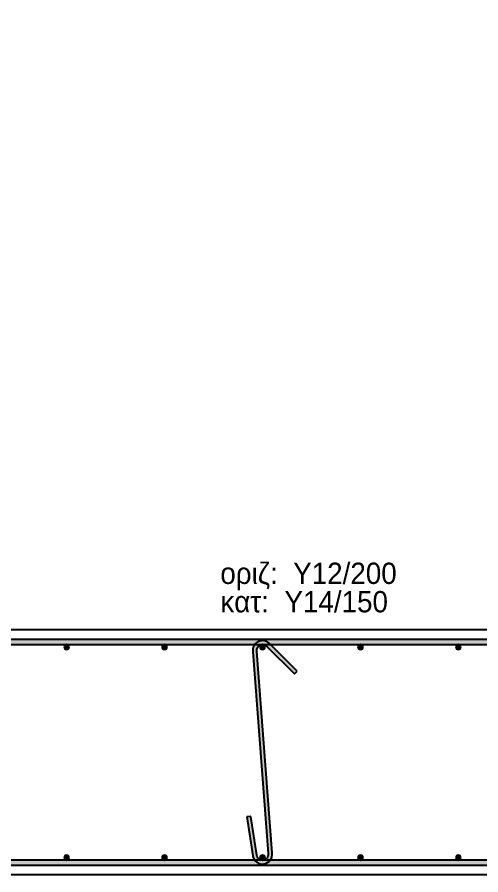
# Model space of a CAD drawing. Header units: millimetres. Extents: x -2171 to 1563, y -1758 to -1505.
# Drawn here: x -1768.04 to -1763.31, y -1614.44 to -1605.69 of the extents above; entities that cross this region are included whole.
import ezdxf

# ---------------------------------------------------------------- set-up
doc = ezdxf.new("R2010")
doc.units = ezdxf.units.MM
for name, color, linetype in [('Col_Det', 7, 'Continuous'), ('Col_Det_0', 7, 'Continuous'), ('Col_Det_Fill_0', 7, 'Continuous')]:
    doc.layers.add(name, color=color, linetype=linetype)
doc.styles.add('S1Arl22_b_934_161', font='arial.ttf', dxfattribs={"width": 0.933629, "height": 0.002175})

msp = doc.modelspace()

# ---------------------------------------------------------------- hatches: boundary and pattern name
at = {"layer": 'Col_Det_Fill_0'}
for color, points in [(252, [(-1758.6385, -1612.0899), (-1758.6385, -1612.0399), (-1772.4385, -1612.0399), (-1772.4385, -1612.0899)]), (252, [(-1765.6352, -1612.1647), (-1765.5956, -1612.1588, -0.723345), (-1765.4939, -1612.1075), (-1765.4656, -1612.0792, 0.723345)]), (133, [(-1767.5609, -1612.1149, 0.414214), (-1767.5359, -1612.1399, 0.414214), (-1767.5109, -1612.1149, 0.414214), (-1767.5359, -1612.0899, 0.414214)]), (133, [(-1766.5611, -1612.1149, 0.414214), (-1766.5361, -1612.1399, 0.414214), (-1766.5111, -1612.1149, 0.414214), (-1766.5361, -1612.0899, 0.414214)]), (252, [(-1765.477, -1614.221), (-1765.4374, -1614.2151), (-1765.5959, -1612.1481), (-1765.6348, -1612.1629)]), (133, [(-1765.5613, -1612.1149, 0.414214), (-1765.5363, -1612.1399, 0.414214), (-1765.5113, -1612.1149, 0.414214), (-1765.5363, -1612.0899, 0.414214)]), (252, [(-1765.4656, -1612.0792), (-1765.4939, -1612.1075), (-1765.211, -1612.3903), (-1765.1828, -1612.362)]), (133, [(-1764.5615, -1612.1149, 0.414214), (-1764.5365, -1612.1399, 0.414214), (-1764.5115, -1612.1149, 0.414214), (-1764.5365, -1612.0899, 0.414214)]), (133, [(-1763.5617, -1612.1149, 0.414214), (-1763.5367, -1612.1399, 0.414214), (-1763.5117, -1612.1149, 0.414214), (-1763.5367, -1612.0899, 0.414214)]), (252, [(-1765.6549, -1613.8432), (-1765.6945, -1613.8491), (-1765.6352, -1614.2447), (-1765.5956, -1614.2388)]), (133, [(-1767.5609, -1614.2649, 0.414214), (-1767.5359, -1614.2899, 0.414214), (-1767.5109, -1614.2649, 0.414214), (-1767.5359, -1614.2399, 0.414214)]), (133, [(-1766.5611, -1614.2649, 0.414214), (-1766.5361, -1614.2899, 0.414214), (-1766.5111, -1614.2649, 0.414214), (-1766.5361, -1614.2399, 0.414214)]), (252, [(-1765.5956, -1614.2388), (-1765.6352, -1614.2447, 1), (-1765.4374, -1614.2151), (-1765.477, -1614.221, -1)]), (133, [(-1765.5613, -1614.2649, 0.414214), (-1765.5363, -1614.2899, 0.414214), (-1765.5113, -1614.2649, 0.414214), (-1765.5363, -1614.2399, 0.414214)]), (133, [(-1764.5615, -1614.2649, 0.414214), (-1764.5365, -1614.2899, 0.414214), (-1764.5115, -1614.2649, 0.414214), (-1764.5365, -1614.2399, 0.414214)]), (133, [(-1763.5617, -1614.2649, 0.414214), (-1763.5367, -1614.2899, 0.414214), (-1763.5117, -1614.2649, 0.414214), (-1763.5367, -1614.2399, 0.414214)]), (252, [(-1772.2971, -1614.2899), (-1772.2971, -1614.3399), (-1758.8301, -1614.3399), (-1758.8301, -1614.2899)])]:
    msp.add_hatch(color=color, dxfattribs=at).paths.add_polyline_path(points)

# ---------------------------------------------------------------- linework, layer by layer
at = {"layer": 'Col_Det', "color": 7}
msp.add_lwpolyline([(-1770.0385, -1597.9399), (-1760.0385, -1597.9399), (-1760.0385, -1611.9399), (-1770.0385, -1611.9399)], close=True, dxfattribs=at)
at = {"layer": 'Col_Det_0', "color": 94}
msp.add_lwpolyline([(-1772.5385, -1596.6899), (-1758.5385, -1596.6899), (-1758.5385, -1614.4399), (-1772.5385, -1614.4399)], close=True, dxfattribs=at)
at = {"layer": 'Col_Det_0', "color": 7}
for points in [[(-1758.6385, -1612.0399), (-1772.4385, -1612.0399)], [(-1772.4385, -1612.0899), (-1758.6385, -1612.0899)], [(-1765.4374, -1614.2151), (-1765.5956, -1612.1588)], [(-1765.4939, -1612.1075), (-1765.211, -1612.3903)], [(-1765.1828, -1612.362), (-1765.4656, -1612.0792)], [(-1765.6352, -1612.1647), (-1765.477, -1614.221)], [(-1765.211, -1612.3903), (-1765.1828, -1612.362)], [(-1765.6549, -1613.8432), (-1765.6945, -1613.8491)], [(-1765.6945, -1613.8491), (-1765.6352, -1614.2447)], [(-1765.5956, -1614.2388), (-1765.6549, -1613.8432)], [(-1758.6635, -1614.2899), (-1772.2956, -1614.2899)], [(-1772.2888, -1614.3399), (-1758.6582, -1614.3399)]]:
    msp.add_lwpolyline(points, dxfattribs=at)
for points in [[(-1765.4656, -1612.0792, 0.723345), (-1765.6352, -1612.1647, 0.723345)], [(-1767.5359, -1612.0899, 0.414214), (-1767.5609, -1612.1149, 0.414214)], [(-1767.5609, -1612.1149, 0.414214), (-1767.5359, -1612.1399, 0.414214)], [(-1767.5109, -1612.1149, 0.414214), (-1767.5359, -1612.0899, 0.414214)], [(-1767.5359, -1612.1399, 0.414214), (-1767.5109, -1612.1149, 0.414214)], [(-1766.5361, -1612.0899, 0.414214), (-1766.5611, -1612.1149, 0.414214)], [(-1766.5611, -1612.1149, 0.414214), (-1766.5361, -1612.1399, 0.414214)], [(-1766.5111, -1612.1149, 0.414214), (-1766.5361, -1612.0899, 0.414214)], [(-1766.5361, -1612.1399, 0.414214), (-1766.5111, -1612.1149, 0.414214)], [(-1765.5956, -1612.1588, -0.723345), (-1765.4939, -1612.1075)], [(-1765.5363, -1612.0899, 0.414214), (-1765.5613, -1612.1149, 0.414214)], [(-1765.5613, -1612.1149, 0.414214), (-1765.5363, -1612.1399, 0.414214)], [(-1765.5113, -1612.1149, 0.414214), (-1765.5363, -1612.0899, 0.414214)], [(-1765.5363, -1612.1399, 0.414214), (-1765.5113, -1612.1149, 0.414214)], [(-1764.5365, -1612.0899, 0.414214), (-1764.5615, -1612.1149, 0.414214)], [(-1764.5615, -1612.1149, 0.414214), (-1764.5365, -1612.1399, 0.414214)], [(-1764.5115, -1612.1149, 0.414214), (-1764.5365, -1612.0899, 0.414214)], [(-1764.5365, -1612.1399, 0.414214), (-1764.5115, -1612.1149, 0.414214)], [(-1763.5367, -1612.0899, 0.414214), (-1763.5617, -1612.1149, 0.414214)], [(-1763.5617, -1612.1149, 0.414214), (-1763.5367, -1612.1399, 0.414214)], [(-1763.5117, -1612.1149, 0.414214), (-1763.5367, -1612.0899, 0.414214)], [(-1763.5367, -1612.1399, 0.414214), (-1763.5117, -1612.1149, 0.414214)], [(-1767.5359, -1614.2399, 0.414214), (-1767.5609, -1614.2649, 0.414214)], [(-1767.5109, -1614.2649, 0.414214), (-1767.5359, -1614.2399, 0.414214)], [(-1766.5361, -1614.2399, 0.414214), (-1766.5611, -1614.2649, 0.414214)], [(-1766.5111, -1614.2649, 0.414214), (-1766.5361, -1614.2399, 0.414214)], [(-1765.6352, -1614.2447, 1), (-1765.4374, -1614.2151)], [(-1765.477, -1614.221, -1), (-1765.5956, -1614.2388, -1)], [(-1765.5363, -1614.2399, 0.414214), (-1765.5613, -1614.2649, 0.414214)], [(-1765.5113, -1614.2649, 0.414214), (-1765.5363, -1614.2399, 0.414214)], [(-1764.5365, -1614.2399, 0.414214), (-1764.5615, -1614.2649, 0.414214)], [(-1764.5115, -1614.2649, 0.414214), (-1764.5365, -1614.2399, 0.414214)], [(-1763.5367, -1614.2399, 0.414214), (-1763.5617, -1614.2649, 0.414214)], [(-1763.5117, -1614.2649, 0.414214), (-1763.5367, -1614.2399, 0.414214)], [(-1767.5609, -1614.2649, 0.414214), (-1767.5359, -1614.2899, 0.414214)], [(-1767.5359, -1614.2899, 0.414214), (-1767.5109, -1614.2649, 0.414214)], [(-1766.5611, -1614.2649, 0.414214), (-1766.5361, -1614.2899, 0.414214)], [(-1766.5361, -1614.2899, 0.414214), (-1766.5111, -1614.2649, 0.414214)], [(-1765.5613, -1614.2649, 0.414214), (-1765.5363, -1614.2899, 0.414214)], [(-1765.5363, -1614.2899, 0.414214), (-1765.5113, -1614.2649, 0.414214)], [(-1764.5615, -1614.2649, 0.414214), (-1764.5365, -1614.2899, 0.414214)], [(-1764.5365, -1614.2899, 0.414214), (-1764.5115, -1614.2649, 0.414214)], [(-1763.5617, -1614.2649, 0.414214), (-1763.5367, -1614.2899, 0.414214)], [(-1763.5367, -1614.2899, 0.414214), (-1763.5117, -1614.2649, 0.414214)]]:
    msp.add_lwpolyline(points, format="xyb", dxfattribs=at)

# ---------------------------------------------------------------- texts
at = {"layer": 'Col_Det_0', "color": 7, "style": 'S1Arl22_b_934_161', "width": 0.933629}
for s, p in [('οριζ:  Y12/200', (-1765.9665, -1611.4719)), ('κατ:  Y14/150', (-1765.9665, -1611.7619))]:
    msp.add_text(s, height=0.2175, dxfattribs=at).set_placement(p)

doc.saveas('drawing.dxf')
